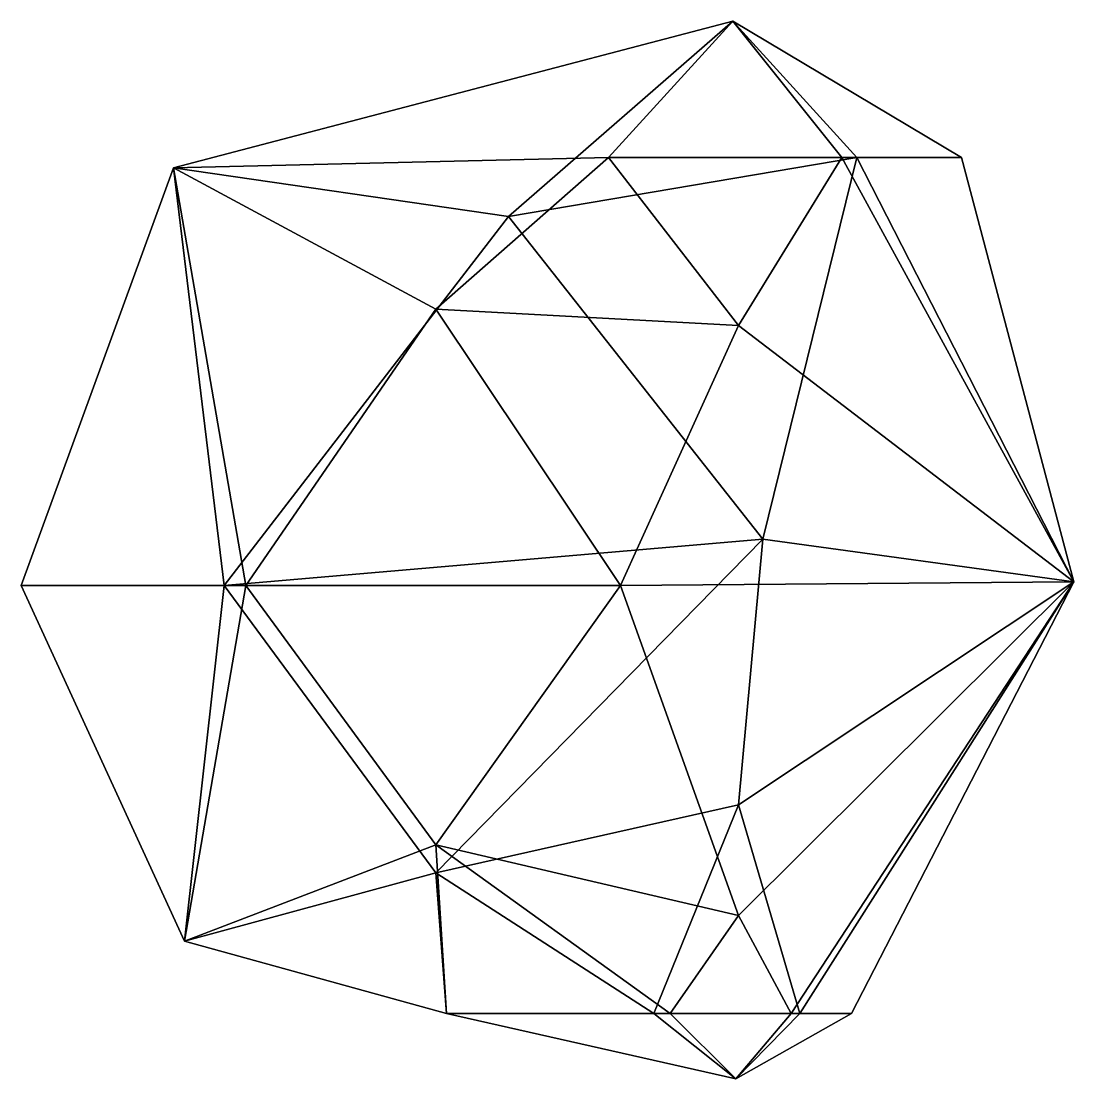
# Model space of a CAD drawing. Extents: x 290083 to 295691, y 4553739 to 4561622.
# Drawn here: x 293997.9 to 294041.75, y 4559759.46 to 4559803.5 of the extents above; entities that cross this region are included whole.
import ezdxf

# ---------------------------------------------------------------- set-up
doc = ezdxf.new("R2010")
doc.units = 0
doc.layers.add('Au_ppm_Pref_-_0_3', color=7, linetype='CONTINUOUS')

msp = doc.modelspace()

# ---------------------------------------------------------------- linework, layer by layer
at = {"layer": 'Au_ppm_Pref_-_0_3'}
for points in [[(294004.254, 4559797.391, 1847.13), (294027.545, 4559803.501, 1847.088), (294022.373, 4559797.819, 1849.677)], [(294027.545, 4559803.501, 1847.088), (294004.254, 4559797.391, 1847.13), (294018.203, 4559795.361, 1843.437)], [(294027.545, 4559803.501, 1847.088), (294018.203, 4559795.361, 1843.437), (294032.705, 4559797.819, 1844.806)], [(294032.08, 4559797.819, 1849.159), (294022.373, 4559797.819, 1849.677), (294027.545, 4559803.501, 1847.088)], [(294027.545, 4559803.501, 1847.088), (294037.063, 4559797.819, 1847.13), (294032.08, 4559797.819, 1849.159)], [(294037.063, 4559797.819, 1847.13), (294027.545, 4559803.501, 1847.088), (294032.705, 4559797.819, 1844.806)], [(294004.254, 4559797.391, 1847.13), (294022.373, 4559797.819, 1849.677), (294015.176, 4559791.503, 1850.964)], [(294027.775, 4559790.832, 1849.459), (294015.176, 4559791.503, 1850.964), (294022.373, 4559797.819, 1849.677)], [(294032.705, 4559797.819, 1844.806), (294018.203, 4559795.361, 1843.437), (294028.801, 4559781.939, 1842.979)], [(294027.775, 4559790.832, 1849.459), (294022.373, 4559797.819, 1849.677), (294032.08, 4559797.819, 1849.159)], [(294027.775, 4559790.832, 1849.459), (294032.08, 4559797.819, 1849.159), (294041.748, 4559780.152, 1847.25)], [(294041.748, 4559780.152, 1847.25), (294032.705, 4559797.819, 1844.806), (294028.801, 4559781.939, 1842.979)], [(294032.08, 4559797.819, 1849.159), (294037.063, 4559797.819, 1847.13), (294041.748, 4559780.152, 1847.25)], [(294037.063, 4559797.819, 1847.13), (294032.705, 4559797.819, 1844.806), (294041.748, 4559780.152, 1847.25)], [(293997.904, 4559780.001, 1847.13), (294004.254, 4559797.391, 1847.13), (294007.259, 4559780.001, 1850.862)], [(294004.254, 4559797.391, 1847.13), (293997.904, 4559780.001, 1847.13), (294006.363, 4559780.001, 1842.975)], [(294004.254, 4559797.391, 1847.13), (294015.176, 4559791.503, 1850.964), (294007.259, 4559780.001, 1850.862)], [(294004.254, 4559797.391, 1847.13), (294006.363, 4559780.001, 1842.975), (294018.203, 4559795.361, 1843.437)], [(294018.203, 4559795.361, 1843.437), (294006.363, 4559780.001, 1842.975), (294028.801, 4559781.939, 1842.979)], [(294022.864, 4559780.001, 1850.754), (294007.259, 4559780.001, 1850.862), (294015.176, 4559791.503, 1850.964)], [(294027.775, 4559790.832, 1849.459), (294022.864, 4559780.001, 1850.754), (294015.176, 4559791.503, 1850.964)], [(294027.775, 4559790.832, 1849.459), (294041.748, 4559780.152, 1847.25), (294022.864, 4559780.001, 1850.754)], [(294028.801, 4559781.939, 1842.979), (294006.363, 4559780.001, 1842.975), (294015.176, 4559768.045, 1843.145)], [(294015.176, 4559768.045, 1843.145), (294027.775, 4559770.873, 1844.234), (294028.801, 4559781.939, 1842.979)], [(294027.775, 4559770.873, 1844.234), (294041.748, 4559780.152, 1847.25), (294028.801, 4559781.939, 1842.979)], [(294004.709, 4559765.199, 1847.13), (293997.904, 4559780.001, 1847.13), (294007.259, 4559780.001, 1850.862)], [(293997.904, 4559780.001, 1847.13), (294004.709, 4559765.199, 1847.13), (294006.363, 4559780.001, 1842.975)], [(294004.709, 4559765.199, 1847.13), (294007.259, 4559780.001, 1850.862), (294015.176, 4559769.206, 1850.728)], [(294004.709, 4559765.199, 1847.13), (294015.176, 4559768.045, 1843.145), (294006.363, 4559780.001, 1842.975)], [(294022.864, 4559780.001, 1850.754), (294015.176, 4559769.206, 1850.728), (294007.259, 4559780.001, 1850.862)], [(294027.775, 4559766.267, 1848.491), (294015.176, 4559769.206, 1850.728), (294022.864, 4559780.001, 1850.754)], [(294041.748, 4559780.152, 1847.25), (294027.775, 4559766.267, 1848.491), (294022.864, 4559780.001, 1850.754)], [(294027.775, 4559766.267, 1848.491), (294041.748, 4559780.152, 1847.25), (294029.979, 4559762.183, 1848.169)], [(294027.775, 4559770.873, 1844.234), (294030.34, 4559762.183, 1845.921), (294041.748, 4559780.152, 1847.25)], [(294032.492, 4559762.183, 1847.13), (294029.979, 4559762.183, 1848.169), (294041.748, 4559780.152, 1847.25)], [(294030.34, 4559762.183, 1845.921), (294032.492, 4559762.183, 1847.13), (294041.748, 4559780.152, 1847.25)], [(294015.176, 4559768.045, 1843.145), (294024.257, 4559762.183, 1845.471), (294027.775, 4559770.873, 1844.234)], [(294027.775, 4559770.873, 1844.234), (294024.257, 4559762.183, 1845.471), (294030.34, 4559762.183, 1845.921)], [(294015.176, 4559769.206, 1850.728), (294015.616, 4559762.183, 1847.13), (294004.709, 4559765.199, 1847.13)], [(294027.775, 4559766.267, 1848.491), (294024.928, 4559762.183, 1848.472), (294015.176, 4559769.206, 1850.728)], [(294015.176, 4559769.206, 1850.728), (294024.928, 4559762.183, 1848.472), (294015.616, 4559762.183, 1847.13)], [(294015.176, 4559768.045, 1843.145), (294004.709, 4559765.199, 1847.13), (294015.616, 4559762.183, 1847.13)], [(294015.176, 4559768.045, 1843.145), (294015.616, 4559762.183, 1847.13), (294024.257, 4559762.183, 1845.471)], [(294027.775, 4559766.267, 1848.491), (294029.979, 4559762.183, 1848.169), (294024.928, 4559762.183, 1848.472)], [(294027.67, 4559759.462, 1847.109), (294015.616, 4559762.183, 1847.13), (294024.928, 4559762.183, 1848.472)], [(294015.616, 4559762.183, 1847.13), (294027.67, 4559759.462, 1847.109), (294024.257, 4559762.183, 1845.471)], [(294030.34, 4559762.183, 1845.921), (294024.257, 4559762.183, 1845.471), (294027.67, 4559759.462, 1847.109)], [(294027.67, 4559759.462, 1847.109), (294024.928, 4559762.183, 1848.472), (294029.979, 4559762.183, 1848.169)], [(294032.492, 4559762.183, 1847.13), (294027.67, 4559759.462, 1847.109), (294029.979, 4559762.183, 1848.169)], [(294027.67, 4559759.462, 1847.109), (294032.492, 4559762.183, 1847.13), (294030.34, 4559762.183, 1845.921)]]:
    msp.add_3dface(points, dxfattribs=at)

doc.saveas('drawing.dxf')
